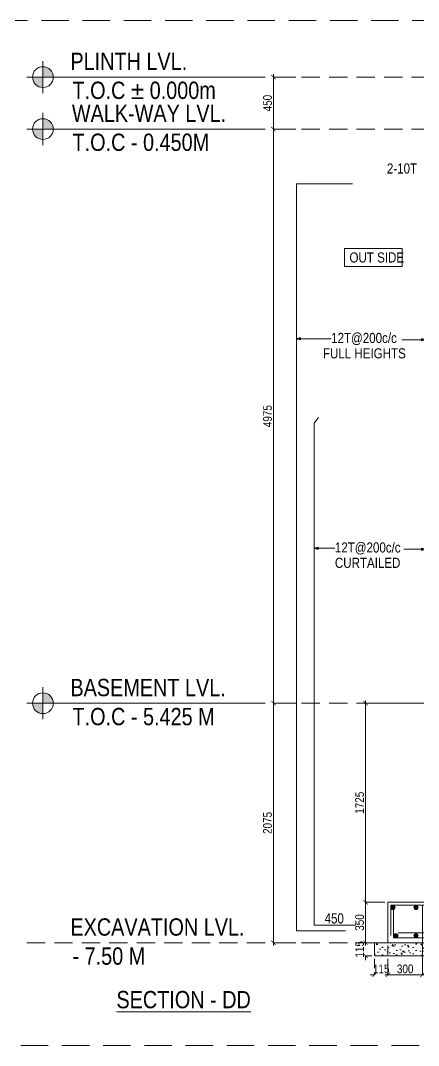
# Model space of a CAD drawing. Header units: millimetres. Extents: x 1112055 to 3390982, y -148532 to 766891.
# Drawn here: x 1829756 to 1843552, y 267857 to 303383 of the extents above; entities that cross this region are included whole.
import ezdxf

# ---------------------------------------------------------------- set-up
doc = ezdxf.new("R2010")
doc.units = ezdxf.units.MM
doc.header["$PDMODE"] = 35
doc.header["$PDSIZE"] = -25
doc.linetypes.add('Hidden', pattern=[9.525, 6.35, -3.175])
for name, color, linetype, lineweight in [('A_Levels', 150, 'Hidden', 13), ('A_Text', 7, 'Continuous', 15), ('B FOOTING', 49, 'Continuous', 20), ('B HATCH', 250, 'Continuous', 0), ('B P.C.C', 251, 'Continuous', 0), ('B STEEL', 34, 'Continuous', 15), ('B STEEL TEXT', 7, 'Continuous', 15), ('B-COL NO', 7, 'Continuous', 5), ('B-ST DIM', 250, 'Continuous', 18)]:
    doc.layers.add(name, color=color, linetype=linetype, lineweight=lineweight)
doc.styles.add('ARIAL', font='arial.ttf')
doc.styles.add('Q1', font='g13f12d.shx', dxfattribs={"width": 0.8})
doc.styles.add('SWINC', font='swissc.ttf')
doc.dimstyles.new('BH-STD', dxfattribs={"dimscale": 0, "dimtxt": 230, "dimasz": 125, "dimexe": 0, "dimexo": 100, "dimgap": 50, "dimtad": 1, "dimdec": 0, "dimzin": 1, "dimdsep": 46, "dimtxsty": 'Q1', "dimblk": 'ARCHTICK', "dimcen": 1, "dimdle": 100, "dimclrd": 250, "dimclre": 250, "dimclrt": 256, "dimadec": 0, "dimazin": 0, "dimtfac": 1, "dimtdec": 0, "dimtix": 1, "dimtofl": 0, "dimtmove": 0, "dimatfit": 2, "dimfxl": 1, "dimtolj": 1, "dimtzin": 0, "dimlwd": 9, "dimlwe": 9, "dimarcsym": 0})
doc.dimstyles.new('DIM 1', dxfattribs={"dimscale": 0, "dimtxt": 230, "dimasz": 150, "dimexe": 0.18, "dimexo": 0.0625, "dimgap": 0.5, "dimtad": 1, "dimdec": 0, "dimzin": 0, "dimdsep": 46, "dimtxsty": 'ARIAL', "dimblk": 'OBLIQUE', "dimcen": 6, "dimse1": 1, "dimse2": 1, "dimclrd": 256, "dimclrt": 256, "dimadec": 0, "dimazin": 2, "dimtfac": 0.75, "dimtdec": 0, "dimtix": 1, "dimtofl": 0, "dimtmove": 1, "dimatfit": 3, "dimldrblk": 'OPEN30', "dimfxl": 0.18, "dimfrac": 1, "dimtolj": 1, "dimtzin": 0, "dimlwd": -1, "dimarcsym": 0})

# ---------------------------------------------------------------- blocks, each defined once
blk = doc.blocks.new('A$C4C614D4B')
at = {"linetype": 'Continuous', "ltscale": 10}
h = blk.add_hatch(color=256, dxfattribs=at)
h.dxf.hatch_style = 1
h.paths.add_polyline_path([(180, 160), (180, 0), (340, 0, 0.414214)])
h.paths.add_polyline_path([(180, 0), (20, 0, 0.414214), (180, -160)])
for p, q in [((180, 248), (180, -248)), ((-68, 0), (3580, 0))]:
    blk.add_line(p, q, dxfattribs=at)
blk.add_circle((180, 0), 160, dxfattribs=at)
blk = doc.blocks.new('_ArchTick')
at = {"color": 0, "linetype": 'ByBlock', "const_width": 0.15}
blk.add_lwpolyline([(-0.5, -0.5), (0.5, 0.5)], dxfattribs=at)
blk = doc.blocks.new('*D99')
at = {"layer": 'B-ST DIM', "color": 7, "lineweight": 9, "ltscale": 50, "transparency": 16777216}
for p, q in [((1841716, 271420), (1841716, 271570)), ((1841930, 271420), (1841716, 271420)), ((1841716, 270960), (1841716, 270810))]:
    blk.add_line(p, q, dxfattribs=at)
at = {"layer": 'B-ST DIM', "color": 7, "linetype": 'Hidden', "lineweight": 9, "ltscale": 50, "transparency": 16777216}
blk.add_line((1841930, 270960), (1841716, 270960), dxfattribs=at)
at = {"layer": 'Defpoints', "color": 0, "ltscale": 50, "transparency": 16777216}
for p in [(1841716, 271420), (1842030, 271420), (1842030, 270960)]:
    blk.add_point(p, dxfattribs=at)
at = {"layer": 'B-ST DIM', "color": 7, "lineweight": 9, "ltscale": 50, "transparency": 16777216, "xscale": 150, "yscale": 150, "zscale": 150}
for p, rotation in [((1841716, 271420), 270), ((1841716, 270960), 90)]:
    blk.add_blockref('_ArchTick', p, dxfattribs=dict(at, rotation=rotation))
at = {"layer": 'B-ST DIM', "color": 7, "ltscale": 50, "transparency": 16777216, "insert": (1841512, 271190), "char_height": 300, "attachment_point": 5, "rotation": 90, "style": 'SWINC'}
blk.add_mtext('\\A1;115', dxfattribs=at)
blk = doc.blocks.new('*D100')
at = {"layer": 'B-ST DIM', "color": 7, "lineweight": 9, "ltscale": 50, "transparency": 16777216}
for p, q in [((1841716, 271320), (1841716, 272920)), ((1842390, 272820), (1841716, 272820))]:
    blk.add_line(p, q, dxfattribs=at)
at = {"layer": 'B-ST DIM', "color": 7, "linetype": 'Hidden', "lineweight": 9, "ltscale": 50, "transparency": 16777216}
blk.add_line((1842390, 271420), (1841716, 271420), dxfattribs=at)
at = {"layer": 'Defpoints', "color": 0, "ltscale": 50, "transparency": 16777216}
for p in [(1841716, 272820), (1842490, 272820), (1842490, 271420)]:
    blk.add_point(p, dxfattribs=at)
at = {"layer": 'B-ST DIM', "color": 7, "lineweight": 9, "ltscale": 50, "transparency": 16777216, "xscale": 150, "yscale": 150, "zscale": 150}
for p, rotation in [((1841716, 272820), 90), ((1841716, 271420), 270)]:
    blk.add_blockref('_ArchTick', p, dxfattribs=dict(at, rotation=rotation))
at = {"layer": 'B-ST DIM', "color": 7, "ltscale": 50, "transparency": 16777216, "insert": (1841512, 272120), "char_height": 300, "attachment_point": 5, "rotation": 90, "style": 'SWINC'}
blk.add_mtext('\\A1;350', dxfattribs=at)
blk = doc.blocks.new('*D88')
at = {"layer": 'B-ST DIM', "color": 7, "lineweight": 9, "ltscale": 50, "transparency": 16777216}
for p, q in [((1841716, 272720), (1841716, 279820)), ((1843590, 279720), (1841716, 279720))]:
    blk.add_line(p, q, dxfattribs=at)
at = {"layer": 'B-ST DIM', "color": 7, "linetype": 'Hidden', "lineweight": 9, "ltscale": 50, "transparency": 16777216}
blk.add_line((1842390, 272820), (1841716, 272820), dxfattribs=at)
at = {"layer": 'Defpoints', "color": 0, "ltscale": 50, "transparency": 16777216}
for p in [(1841716, 279720), (1843690, 279720), (1842490, 272820)]:
    blk.add_point(p, dxfattribs=at)
at = {"layer": 'B-ST DIM', "color": 7, "lineweight": 9, "ltscale": 50, "transparency": 16777216, "xscale": 150, "yscale": 150, "zscale": 150}
for p, rotation in [((1841716, 279720), 90), ((1841716, 272820), 270)]:
    blk.add_blockref('_ArchTick', p, dxfattribs=dict(at, rotation=rotation))
at = {"layer": 'B-ST DIM', "color": 7, "ltscale": 50, "transparency": 16777216, "insert": (1841512, 276270), "char_height": 300, "attachment_point": 5, "rotation": 90, "style": 'SWINC'}
blk.add_mtext('\\A1;1725', dxfattribs=at)
blk = doc.blocks.new('*D81')
at = {"layer": 'B-ST DIM', "color": 7, "lineweight": 9, "ltscale": 50, "transparency": 16777216}
for p, q in [((1838524, 271320), (1838524, 279820)), ((1839297, 279720), (1838524, 279720))]:
    blk.add_line(p, q, dxfattribs=at)
at = {"layer": 'B-ST DIM', "color": 7, "linetype": 'Hidden', "lineweight": 9, "ltscale": 50, "transparency": 16777216}
blk.add_line((1839297, 271420), (1838524, 271420), dxfattribs=at)
at = {"layer": 'Defpoints', "color": 0, "ltscale": 50, "transparency": 16777216}
for p in [(1838524, 279720), (1839397, 279720), (1839397, 271420)]:
    blk.add_point(p, dxfattribs=at)
at = {"layer": 'B-ST DIM', "color": 7, "lineweight": 9, "ltscale": 50, "transparency": 16777216, "xscale": 150, "yscale": 150, "zscale": 150}
for p, rotation in [((1838524, 279720), 90), ((1838524, 271420), 270)]:
    blk.add_blockref('_ArchTick', p, dxfattribs=dict(at, rotation=rotation))
at = {"layer": 'B-ST DIM', "color": 7, "ltscale": 50, "transparency": 16777216, "insert": (1838319, 275570), "char_height": 300, "attachment_point": 5, "rotation": 90, "style": 'SWINC'}
blk.add_mtext('\\A1;2075', dxfattribs=at)
blk = doc.blocks.new('*D82')
at = {"layer": 'B-ST DIM', "color": 7, "lineweight": 9, "ltscale": 50, "transparency": 16777216}
for p, q in [((1838524, 299720), (1838524, 279620)), ((1839297, 279720), (1838524, 279720))]:
    blk.add_line(p, q, dxfattribs=at)
at = {"layer": 'B-ST DIM', "color": 7, "linetype": 'Hidden', "lineweight": 9, "ltscale": 50, "transparency": 16777216}
blk.add_line((1839297, 299620), (1838524, 299620), dxfattribs=at)
at = {"layer": 'Defpoints', "color": 0, "ltscale": 50, "transparency": 16777216}
for p in [(1839397, 299620), (1838524, 279720), (1839397, 279720)]:
    blk.add_point(p, dxfattribs=at)
at = {"layer": 'B-ST DIM', "color": 7, "lineweight": 9, "ltscale": 50, "transparency": 16777216, "xscale": 150, "yscale": 150, "zscale": 150}
for p, rotation in [((1838524, 299620), 90), ((1838524, 279720), 270)]:
    blk.add_blockref('_ArchTick', p, dxfattribs=dict(at, rotation=rotation))
at = {"layer": 'B-ST DIM', "color": 7, "ltscale": 50, "transparency": 16777216, "insert": (1838320, 289670), "char_height": 300, "attachment_point": 5, "rotation": 90, "style": 'SWINC'}
blk.add_mtext('\\A1;4975', dxfattribs=at)
blk = doc.blocks.new('*D83')
at = {"layer": 'B-ST DIM', "color": 7, "lineweight": 9, "ltscale": 50, "transparency": 16777216}
for p, q in [((1838524, 299520), (1838524, 301520)), ((1839297, 301420), (1838524, 301420))]:
    blk.add_line(p, q, dxfattribs=at)
at = {"layer": 'B-ST DIM', "color": 7, "linetype": 'Hidden', "lineweight": 9, "ltscale": 50, "transparency": 16777216}
blk.add_line((1839297, 299620), (1838524, 299620), dxfattribs=at)
at = {"layer": 'Defpoints', "color": 0, "ltscale": 50, "transparency": 16777216}
for p in [(1838524, 301420), (1839397, 301420), (1839397, 299620)]:
    blk.add_point(p, dxfattribs=at)
at = {"layer": 'B-ST DIM', "color": 7, "lineweight": 9, "ltscale": 50, "transparency": 16777216, "xscale": 150, "yscale": 150, "zscale": 150}
for p, rotation in [((1838524, 301420), 90), ((1838524, 299620), 270)]:
    blk.add_blockref('_ArchTick', p, dxfattribs=dict(at, rotation=rotation))
at = {"layer": 'B-ST DIM', "color": 7, "ltscale": 50, "transparency": 16777216, "insert": (1838320, 300520), "char_height": 300, "attachment_point": 5, "rotation": 90, "style": 'SWINC'}
blk.add_mtext('\\A1;450', dxfattribs=at)
blk = doc.blocks.new('*D95')
at = {"layer": 'B-ST DIM', "color": 7, "lineweight": 9, "ltscale": 50, "transparency": 16777216}
for p, q in [((1843690, 272720), (1843690, 270306)), ((1842390, 270306), (1843790, 270306))]:
    blk.add_line(p, q, dxfattribs=at)
at = {"layer": 'B-ST DIM', "color": 7, "linetype": 'Hidden', "lineweight": 9, "ltscale": 50, "transparency": 16777216}
blk.add_line((1842490, 271320), (1842490, 270306), dxfattribs=at)
at = {"layer": 'Defpoints', "color": 0, "ltscale": 50, "transparency": 16777216}
for p in [(1843690, 272820), (1842490, 271420), (1843690, 270306)]:
    blk.add_point(p, dxfattribs=at)
at = {"layer": 'B-ST DIM', "color": 7, "lineweight": 9, "ltscale": 50, "transparency": 16777216, "xscale": 150, "yscale": 150, "zscale": 150, "rotation": 180}
blk.add_blockref('_ArchTick', (1842490, 270306), dxfattribs=at)
at = {"layer": 'B-ST DIM', "color": 7, "lineweight": 9, "ltscale": 50, "transparency": 16777216, "xscale": 150, "yscale": 150, "zscale": 150}
blk.add_blockref('_ArchTick', (1843690, 270306), dxfattribs=at)
at = {"layer": 'B-ST DIM', "color": 7, "ltscale": 50, "transparency": 16777216, "insert": (1843090, 270510), "char_height": 300, "attachment_point": 5, "style": 'SWINC'}
blk.add_mtext('\\A1;300', dxfattribs=at)
blk = doc.blocks.new('*D85')
at = {"layer": 'B-ST DIM', "color": 7, "linetype": 'Hidden', "lineweight": 9, "ltscale": 50, "transparency": 16777216}
blk.add_line((1842030, 270860), (1842030, 270306), dxfattribs=at)
at = {"layer": 'B-ST DIM', "color": 7, "lineweight": 9, "ltscale": 50, "transparency": 16777216}
for p, q in [((1842490, 270860), (1842490, 270306)), ((1842030, 270306), (1841880, 270306)), ((1842490, 270306), (1842640, 270306))]:
    blk.add_line(p, q, dxfattribs=at)
at = {"layer": 'Defpoints', "color": 0, "ltscale": 50, "transparency": 16777216}
for p in [(1842030, 270960), (1842490, 270960), (1842490, 270306)]:
    blk.add_point(p, dxfattribs=at)
at = {"layer": 'B-ST DIM', "color": 7, "lineweight": 9, "ltscale": 50, "transparency": 16777216, "xscale": 150, "yscale": 150, "zscale": 150}
blk.add_blockref('_ArchTick', (1842030, 270306), dxfattribs=at)
at = {"layer": 'B-ST DIM', "color": 7, "lineweight": 9, "ltscale": 50, "transparency": 16777216, "xscale": 150, "yscale": 150, "zscale": 150, "rotation": 180}
blk.add_blockref('_ArchTick', (1842490, 270306), dxfattribs=at)
at = {"layer": 'B-ST DIM', "color": 7, "ltscale": 50, "transparency": 16777216, "insert": (1842260, 270510), "char_height": 300, "attachment_point": 5, "style": 'SWINC'}
blk.add_mtext('\\A1;115', dxfattribs=at)
blk = doc.blocks.new('_Oblique')
at = {"color": 0, "linetype": 'ByBlock', "lineweight": -2}
blk.add_line((-0.5, -0.5), (0.5, 0.5), dxfattribs=at)
blk = doc.blocks.new('_Open30')
at = {"color": 0, "linetype": 'ByBlock', "lineweight": -2}
for p, q in [((-1, 0.27), (0, 0)), ((0, 0), (-1, -0.27)), ((0, 0), (-1, 0))]:
    blk.add_line(p, q, dxfattribs=at)

msp = doc.modelspace()

# ---------------------------------------------------------------- hatches: boundary and pattern name
at = {"layer": 'B HATCH', "lineweight": 0}
h = msp.add_hatch(dxfattribs=at)
h.set_pattern_fill('AR-CONC', color=250, scale=3, style=0)
h.set_pattern_definition([(50, (263501.85, -248626.4), (546.55401, -47.81726), [57.15, -628.65]), (355, (263501.85, -248626.4), (-105.73026, 573.17054), [45.72, -502.92175]), (100.451445, (263547.4, -248630.37), (440.82374, 525.35326), [48.57003, -534.27073]), (46.1842, (263501.85, -248474), (813.23712, -126.12698), [85.725, -942.975]), (96.63556, (263569.6, -248484.5), (712.2124, 742.27837), [72.85507, -801.40682]), (351.18415, (263501.85, -248474), (712.2124, 742.27837), [68.5799, -754.3792]), (21, (263578.05, -248512.1), (454.84317, -306.7956), [57.15, -628.65]), (326, (263578.05, -248512.1), (185.40609, 552.5639), [45.72, -502.92]), (71.451445, (263615.96, -248537.65), (640.24926, 245.7683), [48.57003, -534.26981]), (37.5, (263501.85, -248626.38), (9.26581, 253.665117), [0, -496.824, 0, -510.54, 0, -504.825]), (7.5, (263501.85, -248626.38), (200.458988, 300.541724), [0, -291.084, 0, -485.394, 0, -192.405]), (327.5, (263331.93, -248626.38), (406.771786, -17.186232), [0, -190.5, 0, -594.36, 0, -788.67]), (317.5, (263255.73, -248626.4), (444.387544, 76.27947), [0, -247.65, 0, -394.716, 0, -560.07])])
h.paths.add_polyline_path([(1842030.5, 271419.9), (1848070.5, 271419.9), (1848070.5, 270959.9), (1842030.5, 270959.9)])
at = {"layer": 'B STEEL'}
h = msp.add_hatch(color=256, dxfattribs=at)
h.dxf.hatch_style = 1
edge = h.paths.add_edge_path()
edge.add_arc((1842665.5, 272644.9), 75, 0, 360)
h = msp.add_hatch(color=256, dxfattribs=at)
h.dxf.hatch_style = 1
edge = h.paths.add_edge_path()
edge.add_arc((1843465.5, 272644.9), 75, 0, 360)
h = msp.add_hatch(color=256, dxfattribs=at)
h.dxf.hatch_style = 1
edge = h.paths.add_edge_path()
edge.add_arc((1842765.5, 271660.7), 75, 0, 360)
h = msp.add_hatch(color=256, dxfattribs=at)
h.dxf.hatch_style = 1
edge = h.paths.add_edge_path()
edge.add_arc((1843465.5, 271660.7), 75, 0, 360)

# ---------------------------------------------------------------- linework, layer by layer
at = {"layer": 'A_Levels', "linetype": 'Hidden', "ltscale": 100}
for p, q in [((1829976.5, 301419.9), (1865043.6, 301419.9)), ((1829976.5, 299619.9), (1865043.6, 299619.9)), ((1829976.5, 279719.9), (1865043.6, 279719.9)), ((1829976.5, 271419.9), (1865043.6, 271419.9))]:
    msp.add_line(p, q, dxfattribs=at)
at = {"layer": 'B FOOTING'}
for points in [[(1842490.5, 272819.9), (1847610.5, 272819.9), (1847610.5, 271419.9), (1842490.5, 271419.9)], [(1842030.5, 271419.9), (1848070.5, 271419.9), (1848070.5, 270959.9), (1842030.5, 270959.9)]]:
    msp.add_lwpolyline(points, close=True, dxfattribs=at)
at = {"layer": 'B P.C.C', "color": 250, "linetype": 'Hidden', "lineweight": 0, "ltscale": 150}
msp.add_lwpolyline([(1829050.6, 303382.9), (1866434.6, 303382.9), (1866434.6, 267856.6), (1829050.6, 267856.6)], close=True, dxfattribs=at)
at = {"layer": 'B STEEL', "flags": 128}
for points in [[(1841261.7, 297719.9), (1839325.5, 297719.9), (1839325.5, 271835.5), (1841019.8, 271835.5)], [(1843912, 297619.9), (1844510.5, 297619.9), (1844510.5, 271764), (1842844.1, 271764)], [(1840083.1, 289619.7), (1839937.7, 289423.7), (1839937.7, 272029.2), (1841374.4, 272029.2)]]:
    msp.add_lwpolyline(points, dxfattribs=at)
at = {"layer": 'B STEEL'}
for points in [[(1842590.5, 271670.5), (1842590.5, 272719.9), (1847510.5, 272719.9), (1847510.5, 271670.5)], [(1842690.5, 272544.5), (1842690.5, 271585.7), (1847410.5, 271585.7), (1847410.5, 272544.5)]]:
    msp.add_lwpolyline(points, dxfattribs=at)
for centre in [(1842665.5, 272644.9), (1843465.5, 272644.9), (1842765.5, 271660.7), (1843465.5, 271660.7)]:
    msp.add_circle(centre, 75, dxfattribs=at)
at = {"layer": 'B STEEL TEXT', "lineweight": 9}
msp.add_lwpolyline([(1842988.3, 295480.6), (1840983.9, 295480.6), (1840983.9, 294852.4), (1842988.3, 294852.4)], close=True, dxfattribs=at)

# ---------------------------------------------------------------- block references
at = {"layer": 'A_Levels', "xscale": 2.25, "yscale": 2.25, "zscale": 2.25}
for p in [(1830128.4, 301419.9), (1830128.4, 299619.9), (1830128.4, 279719.9)]:
    msp.add_blockref('A$C4C614D4B', p, dxfattribs=at)

# ---------------------------------------------------------------- texts
at = {"layer": 'A_Text', "style": 'SWINC'}
for s, p in [('PLINTH LVL.', (1831486.3, 301669.4)), ('T.O.C ± 0.000m', (1831558.8, 300663.4)), ('WALK-WAY LVL.', (1831537.6, 299869.4)), ('T.O.C - 0.450M', (1831558.8, 298863.4)), ('BASEMENT LVL.', (1831486.3, 279963.4)), ('T.O.C - 5.425 M', (1831558.8, 278957.4)), ('EXCAVATION LVL.', (1831486.3, 271663.4)), ('- 7.50 M', (1831558.8, 270657.4))]:
    msp.add_text(s, height=600, dxfattribs=at).set_placement(p)
at = {"layer": 'B STEEL TEXT', "lineweight": 9, "style": 'SWINC'}
for s, p in [('2-10T', (1842456.6, 298078.9)), ('OUT SIDE', (1841159.7, 294995.2)), ('12T@200c/c', (1840523.2, 292204.8)), ('FULL HEIGHTS', (1840239, 291671.9)), ('12T@200c/c', (1840653.3, 284944)), ('CURTAILED', (1840653.3, 284411.1)), ('450', (1840296.9, 272087.9))]:
    msp.add_text(s, height=350, dxfattribs=at).set_placement(p)
at = {"layer": 'B-COL NO', "color": 3, "lineweight": 15, "style": 'SWINC'}
msp.add_text('%%USECTION - DD', height=600, dxfattribs=at).set_placement((1833081.3, 269146.9))

# ---------------------------------------------------------------- dimensions: what is measured, and where the dimension line sits
at = {"layer": 'B-ST DIM', "ltscale": 50}
for base, p1, p2, angle, picture, middle in [((1838523.6, 301419.9), (1839396.6, 299619.9), (1839396.6, 301419.9), 90, '*D83', (1838319.8, 300519.9)), ((1838523.6, 279719.9), (1839396.6, 299619.9), (1839396.6, 279719.9), 270, '*D82', (1838319.6, 289669.9)), ((1838523.6, 279719.9), (1839396.6, 271419.9), (1839396.6, 279719.9), 90, '*D81', (1838319.4, 275569.9)), ((1841716.2, 279719.9), (1842490.5, 272819.9), (1843690.5, 279719.9), 90, '*D88', (1841512.1, 276269.9)), ((1841716.2, 272819.9), (1842490.5, 271419.9), (1842490.5, 272819.9), 90, '*D100', (1841512.5, 272119.9)), ((1841716.2, 271419.9), (1842030.5, 270959.9), (1842030.5, 271419.9), 90, '*D99', (1841512.3, 271189.9))]:
    dim = msp.add_linear_dim(base=base, p1=p1, p2=p2, angle=angle, dimstyle='BH-STD', override={"dimscale": 1, "dimtxt": 300, "dimasz": 150, "dimlfac": 0.25, "dimtxsty": 'SWINC', "dimclrd": 7, "dimclre": 7, "dimclrt": 7}, dxfattribs=at)
    dim.commit()
    dim.dimension.update_dxf_attribs({"geometry": picture, "text_midpoint": middle})
for base, p1, p2, picture, middle in [((1843690.5, 270306.4), (1842490.5, 271419.9), (1843690.5, 272819.9), '*D95', (1843090.5, 270510.2)), ((1842490.5, 270306.4), (1842030.5, 270959.9), (1842490.5, 270959.9), '*D85', (1842260.5, 270510.4))]:
    dim = msp.add_linear_dim(base=base, p1=p1, p2=p2, dimstyle='BH-STD', override={"dimscale": 1, "dimtxt": 300, "dimasz": 150, "dimlfac": 0.25, "dimtxsty": 'SWINC', "dimclrd": 7, "dimclre": 7, "dimclrt": 7}, dxfattribs=at)
    dim.commit()
    dim.dimension.update_dxf_attribs({"geometry": picture, "text_midpoint": middle})

# ---------------------------------------------------------------- leaders
at = {"layer": 'B STEEL TEXT', "lineweight": 5}
for points in [[(1839325.5, 292352.6), (1840521.1, 292352.6)], [(1843790.5, 292317.9), (1842974.1, 292317.9)], [(1839937.7, 285091.8), (1840651.2, 285091.8)], [(1843790.5, 285057.2), (1843044.7, 285057.1)]]:
    msp.add_leader(points, dimstyle='DIM 1', override={"dimscale": 1, "dimtad": 0, "dimtxsty": 'SWINC', "dimfxlon": 1, "dimlwd": 5, "dimarcsym": 2}, dxfattribs=at)

doc.saveas('drawing.dxf')
